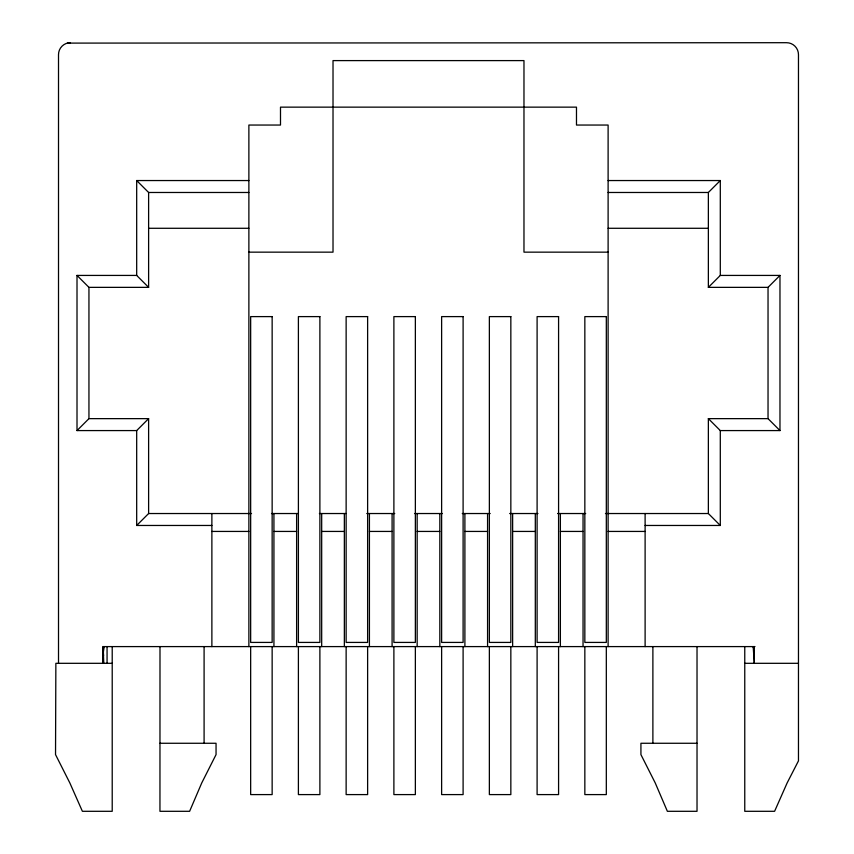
<?xml version="1.0" encoding="UTF-8"?>
<svg xmlns="http://www.w3.org/2000/svg" width="854" height="854" viewBox="0 0 854 854"><rect width="100%" height="100%" fill="white"/><g stroke="black" fill="none" stroke-linecap="round" stroke-linejoin="round"><path stroke-width="1.28" d="M159.954 743.268L216.051 743.268L216.051 754.605L201.736 782.958L189.62 811.3L159.954 811.3L159.997 646.595M204.095 743.268L204.095 646.595M102.95 655.893L103.793 646.595L102.672 663.312L102.672 646.595L754.979 646.595M753.804 648.314L754.306 646.595L754.306 663.312L753.185 646.595L753.751 648.474L754.306 646.595M136.683 275.426L136.683 180.546L148.617 192.481L148.617 287.36L136.683 275.426L77.009 275.426L77.009 430.576L88.944 418.641L148.617 418.641L148.617 513.532L136.683 525.466L136.683 430.576L148.617 418.641M708.361 192.481L720.296 180.546L720.296 275.426L708.361 287.36L708.361 192.481L608.112 192.481M708.361 287.36L768.034 287.36L779.969 275.426L779.969 430.576L720.296 430.576L708.361 418.641L708.361 513.532L720.296 525.466L720.296 430.576M67.359 43.106L786.534 42.7A11.935 11.935 0 0 1 798.469 54.635L798.469 760.871L787.132 782.958L774.599 811.3L744.763 811.3L744.763 646.595M136.683 180.546L248.877 180.546M608.112 180.546L720.296 180.546M148.617 192.481L248.877 192.481M148.617 228.285L248.877 228.285M608.112 228.285L708.361 228.285M248.877 252.154L333.017 252.154L333.017 60.602L523.972 60.602L523.972 252.154L608.112 252.154M720.296 275.426L779.969 275.426M77.009 275.426L88.944 287.36L148.617 287.36M708.361 418.641L768.034 418.641L779.969 430.576M77.009 430.576L136.683 430.576M148.617 513.532L251.535 513.532M271.497 513.532L298.099 513.532M319.385 513.532L345.998 513.532M366.772 513.532L394.729 513.532M414.521 513.532L442.468 513.532M462.26 513.532L490.207 513.532M509.657 513.532L537.945 513.532M557.555 513.532L585.684 513.532M605.454 513.532L708.361 513.532M136.683 525.466L211.877 525.466M645.112 525.466L720.296 525.466M211.877 531.434L248.877 531.434M273.931 531.434L296.616 531.434M321.68 531.434L344.354 531.434M369.419 531.434L392.093 531.434M417.158 531.434L439.831 531.434M464.896 531.434L487.57 531.434M512.635 531.434L535.309 531.434M560.373 531.434L583.047 531.434M608.112 531.434L645.112 531.434M112.216 663.312L55.862 663.312L55.531 754.605L69.847 782.958L82.39 811.3L112.216 811.3L112.216 646.595M744.763 663.312L798.469 663.312M697.024 743.268L640.927 743.268L640.927 754.605L655.242 782.958L667.369 811.3L697.024 811.3L697.024 646.595M103.174 648.314L103.793 663.312M103.238 648.474L103.515 655.893M768.034 287.36L768.034 418.641M652.883 646.595L652.883 743.268M645.112 513.532L645.112 646.595M608.112 646.595L608.112 125.047L576.482 125.047L576.482 107.145L280.496 107.145L280.496 125.047L248.877 125.047L248.877 646.595M606.319 646.595L606.319 794.594L584.841 794.594L584.841 646.595M583.047 513.532L583.047 646.595M560.373 513.532L560.373 646.595M558.58 646.595L558.58 794.594L537.102 794.594L537.102 646.595M535.309 513.532L535.309 646.595M512.635 513.532L512.635 646.595M510.841 646.595L510.841 794.594L489.363 794.594L489.363 646.595M487.57 513.532L487.57 646.595M464.896 513.532L464.896 646.595M463.103 646.595L463.103 794.594L441.625 794.594L441.625 646.595M439.831 513.532L439.831 646.595M417.158 513.532L417.158 646.595M415.364 646.595L415.364 794.594L393.886 794.594L393.886 646.595M392.093 513.532L392.093 646.595M369.419 513.532L369.419 646.595M367.626 646.595L367.626 794.594L346.137 794.594L346.137 646.595M344.354 513.532L344.354 646.595M321.68 513.532L321.68 646.595M319.887 646.595L319.887 794.594L298.398 794.594L298.398 646.595M296.616 513.532L296.616 646.595M273.931 513.532L273.931 646.595M272.148 646.595L272.148 794.594L250.66 794.594L250.66 646.595M211.877 513.532L211.877 646.595M107.06 646.595L107.07 663.312M88.944 287.36L88.944 418.641M58.51 663.312L58.51 54.635A11.935 11.935 0 0 1 70.444 42.7M272.148 316.61L250.66 316.61L250.66 642.421L272.148 642.421L272.148 316.61M319.887 316.61L298.398 316.61L298.398 642.421L319.887 642.421L319.887 316.61M367.626 316.61L346.137 316.61L346.137 642.421L367.626 642.421L367.626 316.61M415.364 316.61L393.886 316.61L393.886 642.421L415.364 642.421L415.364 316.61M463.103 316.61L441.625 316.61L441.625 642.421L463.103 642.421L463.103 316.61M510.841 316.61L489.363 316.61L489.363 642.421L510.841 642.421L510.841 316.61M558.58 316.61L537.102 316.61L537.102 642.421L558.58 642.421L558.58 316.61M606.319 316.61L584.841 316.61L584.841 642.421L606.319 642.421L606.319 316.61"/></g></svg>
